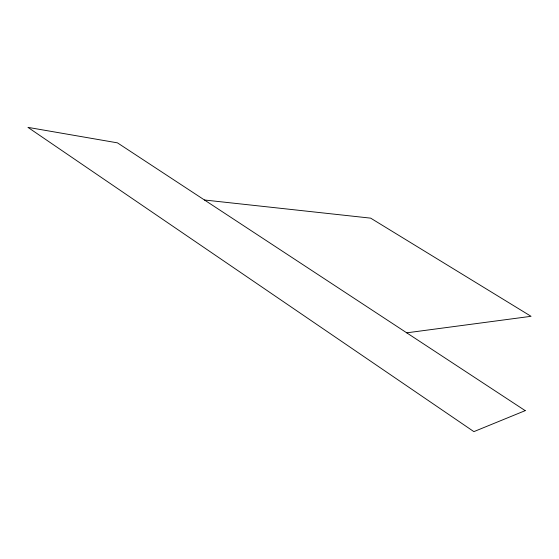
<?xml version="1.0" encoding="UTF-8"?>
<svg xmlns="http://www.w3.org/2000/svg" width="559" height="559" viewBox="0 0 559 559"><rect width="100%" height="100%" fill="white"/><g stroke="black" fill="none" stroke-linecap="round" stroke-linejoin="round"><path stroke-width="0.84" d="M406.728 332.829L531.05 316.31L370.659 218.143L204.461 199.996M525.208 410.641L473.885 431.632L27.95 127.368L117.453 142.852L525.208 410.641"/></g></svg>
